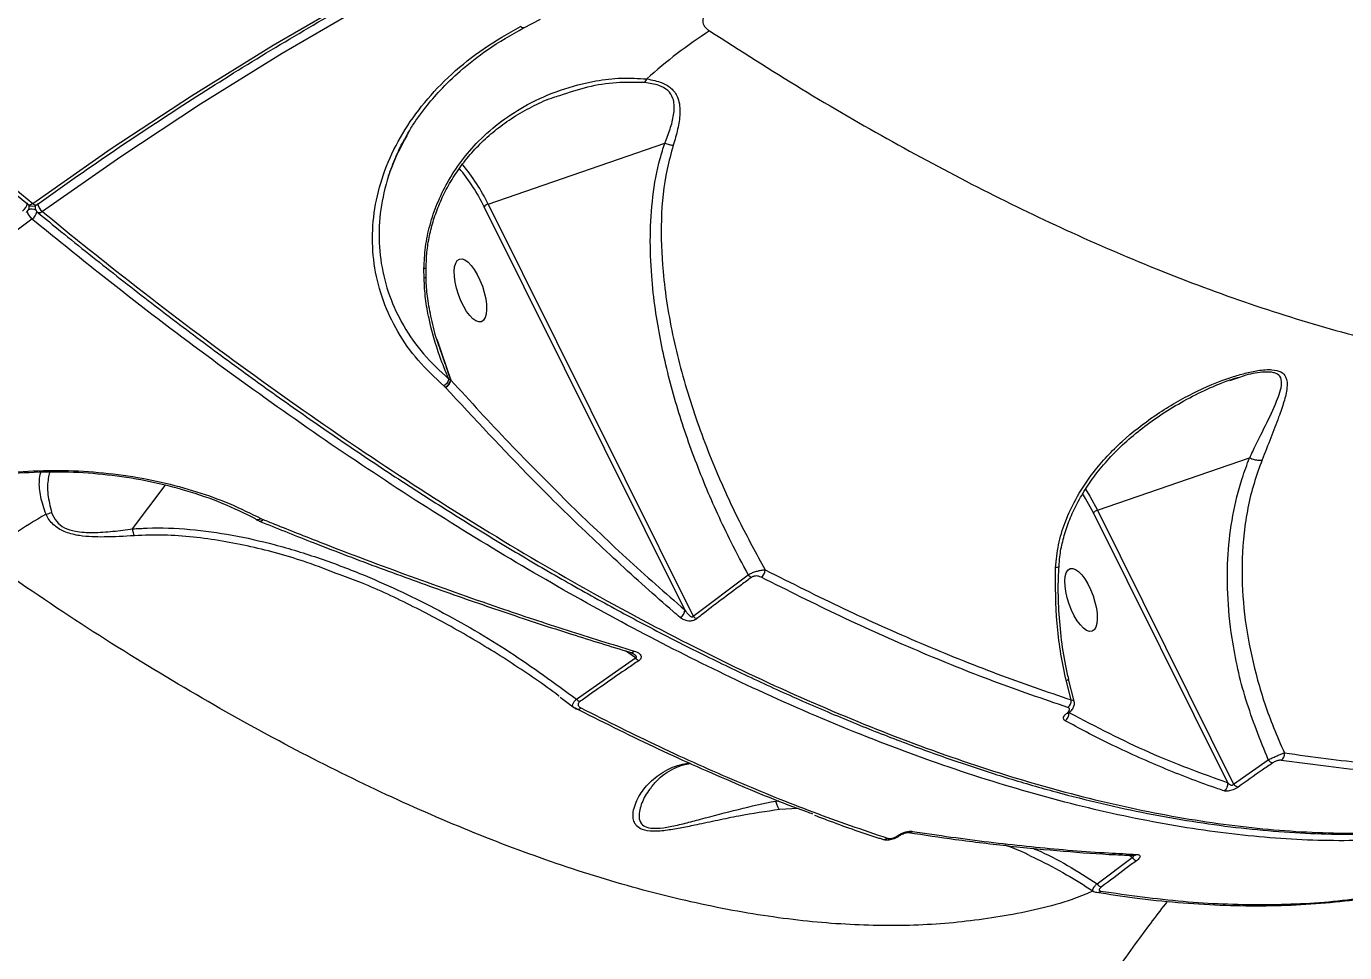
# Model space of a CAD drawing. Header units: millimetres. Extents: x -7151 to 6134, y -5040 to 5562.
# Drawn here: x -2512.8 to -2327.2, y -298.2 to -167.8 of the extents above; entities that cross this region are included whole.
import ezdxf

# ---------------------------------------------------------------- set-up
doc = ezdxf.new("R2010")
doc.units = ezdxf.units.MM
for name, color, linetype in [('DIKOM_ОБЪЕКТ', 7, 'Continuous'), ('DIKOM_РАЗМЕР_ЗОНА', 7, 'Continuous'), ('DIKOM_РАЗМЕР_ОБЪЕКТА', 7, 'Continuous')]:
    doc.layers.add(name, color=color, linetype=linetype)
doc.styles.add('style1', font='arial.ttf', dxfattribs={"width": 0.8})
doc.dimstyles.new('1-50', dxfattribs={"dimtxt": 300, "dimasz": 200, "dimexe": 100, "dimexo": 0, "dimgap": 100, "dimtad": 1, "dimtxsty": 'style1', "dimcen": 200, "dimclrd": 7, "dimclre": 7, "dimclrt": 7, "dimadec": 1, "dimazin": 2, "dimtfac": 1, "dimtmove": 0, "dimatfit": 2, "dimfxl": 0, "dimlwd": 25, "dimlwe": 18, "dimarcsym": 0})

# ---------------------------------------------------------------- blocks, each defined once
blk = doc.blocks.new('*D0')
at = {"layer": 'Defpoints', "color": 0, "transparency": 16777216}
for p in [(4133.55, 168.74), (-4567.47, -1241.13), (4133.55, -4153.12)]:
    blk.add_point(p, dxfattribs=at)
at = {"layer": 'DIKOM_РАЗМЕР_ОБЪЕКТА', "color": 7, "lineweight": 18, "transparency": 16777216}
for p, q in [((4133.55, 168.74), (4133.55, -4253.12)), ((-4567.47, -1241.13), (-4567.47, -4253.12))]:
    blk.add_line(p, q, dxfattribs=at)
at = {"layer": 'DIKOM_РАЗМЕР_ОБЪЕКТА', "color": 7, "lineweight": 25, "transparency": 16777216}
blk.add_line((-4367.47, -4153.12), (3933.55, -4153.12), dxfattribs=at)
at = {"layer": 'DIKOM_РАЗМЕР_ОБЪЕКТА', "color": 7, "transparency": 16777216}
for points in [[(-4367.47, -4119.79), (-4367.47, -4186.45), (-4567.47, -4153.12)], [(3933.55, -4119.79), (3933.55, -4186.45), (4133.55, -4153.12)]]:
    blk.add_solid(points, dxfattribs=at)
at = {"layer": 'DIKOM_РАЗМЕР_ОБЪЕКТА', "color": 7, "transparency": 16777216, "insert": (150.61, -3899.95), "char_height": 300, "attachment_point": 5, "style": 'style1'}
blk.add_mtext('8700', dxfattribs=at)
blk = doc.blocks.new('*D1')
at = {"layer": 'Defpoints', "color": 0, "transparency": 16777216}
for p in [(-2392.45, 3674.75), (-6010.84, -1738.88), (-3202.89, -1738.88)]:
    blk.add_point(p, dxfattribs=at)
at = {"layer": 'DIKOM_РАЗМЕР_ОБЪЕКТА', "color": 7, "lineweight": 18, "transparency": 16777216}
for p, q in [((-2392.45, 3674.75), (-6110.84, 3674.75)), ((-3202.89, -1738.88), (-6110.84, -1738.88))]:
    blk.add_line(p, q, dxfattribs=at)
at = {"layer": 'DIKOM_РАЗМЕР_ОБЪЕКТА', "color": 7, "lineweight": 25, "transparency": 16777216}
blk.add_line((-6010.84, 3474.75), (-6010.84, -1538.88), dxfattribs=at)
at = {"layer": 'DIKOM_РАЗМЕР_ОБЪЕКТА', "color": 7, "transparency": 16777216}
for points in [[(-6044.18, 3474.75), (-5977.51, 3474.75), (-6010.84, 3674.75)], [(-6044.18, -1538.88), (-5977.51, -1538.88), (-6010.84, -1738.88)]]:
    blk.add_solid(points, dxfattribs=at)
at = {"layer": 'DIKOM_РАЗМЕР_ОБЪЕКТА', "color": 7, "transparency": 16777216, "insert": (-6264.01, 967.94), "char_height": 300, "attachment_point": 5, "rotation": 90, "style": 'style1'}
blk.add_mtext('5400', dxfattribs=at)
blk = doc.blocks.new('*D3')
at = {"layer": 'Defpoints', "color": 0, "transparency": 16777216}
for p in [(6133.55, 253.24), (-5802.46, -2467.19), (6133.55, -4939.78)]:
    blk.add_point(p, dxfattribs=at)
at = {"layer": 'DIKOM_РАЗМЕР_ЗОНА', "color": 7, "lineweight": 18, "transparency": 16777216}
for p, q in [((6133.55, 253.24), (6133.55, -5039.78)), ((-5802.46, -2467.19), (-5802.46, -5039.78))]:
    blk.add_line(p, q, dxfattribs=at)
at = {"layer": 'DIKOM_РАЗМЕР_ЗОНА', "color": 7, "lineweight": 25, "transparency": 16777216}
blk.add_line((-5602.46, -4939.78), (5933.55, -4939.78), dxfattribs=at)
at = {"layer": 'DIKOM_РАЗМЕР_ЗОНА', "color": 7, "transparency": 16777216}
for points in [[(-5602.46, -4906.44), (-5602.46, -4973.11), (-5802.46, -4939.78)], [(5933.55, -4906.44), (5933.55, -4973.11), (6133.55, -4939.78)]]:
    blk.add_solid(points, dxfattribs=at)
at = {"layer": 'DIKOM_РАЗМЕР_ЗОНА', "color": 7, "transparency": 16777216, "insert": (186.61, -4686.61), "char_height": 300, "attachment_point": 5, "style": 'style1'}
blk.add_mtext('11950', dxfattribs=at)

msp = doc.modelspace()

# ---------------------------------------------------------------- linework, layer by layer
at = {"layer": 'DIKOM_ОБЪЕКТ', "color": 7, "linetype": 'Continuous', "lineweight": 15}
for p, q in [((-2442.788, -167.969), (-2440.437, -166.743)), ((-2437.767, -177.55), (-2437.949, -177.606)), ((-2447.83, -192.815), (-2422.961, -184.239)), ((-2512.431, -193.138), (-2512.437, -192.966)), ((-2447.83, -192.815), (-2418.957, -250.84)), ((-2511.612, -193.033), (-2511.604, -193.257)), ((-2511.24, -193.995), (-2511.25, -193.986)), ((-2420.137, -249.954), (-2448.39, -193.176)), ((-2456.851, -203.236), (-2456.863, -201.905)), ((-2455.058, -211.805), (-2453.091, -217.588)), ((-2453.481, -216.495), (-2453.106, -217.558)), ((-2453.869, -218.588), (-2454.061, -218.398)), ((-2453.846, -218.615), (-2453.869, -218.588)), ((-2453.377, -217.443), (-2453.106, -217.558)), ((-2453.106, -217.558), (-2453.091, -217.588)), ((-2342.159, -217.256), (-2343.469, -217.69)), ((-2362.051, -235.927), (-2340.617, -228.536)), ((-2497.886, -238.543), (-2493.283, -232.44)), ((-2480.059, -237.432), (-2480.025, -237.445)), ((-2479.833, -237.077), (-2479.555, -237.204)), ((-2479.555, -237.204), (-2479.515, -237.219)), ((-2343.702, -274.287), (-2362.61, -236.289)), ((-2362.051, -235.927), (-2342.872, -274.469)), ((-2418.957, -250.84), (-2411.217, -244.995)), ((-2427.063, -256.715), (-2428.473, -255.718)), ((-2435.382, -262.509), (-2427.063, -256.715)), ((-2365.721, -262.639), (-2366.445, -259.831)), ((-2365.321, -262.78), (-2366.13, -259.717)), ((-2437.67, -262.262), (-2435.788, -263.646)), ((-2342.872, -274.469), (-2338, -271.051)), ((-2407.296, -276.864), (-2407.181, -276.712)), ((-2404.194, -277.912), (-2406.785, -278.068)), ((-2362.101, -288.519), (-2357.147, -284.815)), ((-2357.147, -284.815), (-2357.6, -284.494))]:
    msp.add_line(p, q, dxfattribs=at)
at = {"layer": 'DIKOM_ОБЪЕКТ', "color": 7, "linetype": 'Continuous', "lineweight": 15, "flags": 128}
for points in [[(-2511.94, -192.743), (-2500.88, -184.993), (-2489.599, -177.553), (-2478.107, -170.429), (-2466.409, -163.625), (-2454.514, -157.145), (-2442.43, -150.994), (-2430.164, -145.176), (-2417.725, -139.694), (-2405.12, -134.552), (-2392.359, -129.753), (-2379.449, -125.302), (-2366.398, -121.199), (-2353.216, -117.449), (-2339.911, -114.054), (-2326.492, -111.016), (-2312.967, -108.336), (-2299.345, -106.017), (-2285.636, -104.06), (-2271.848, -102.467), (-2257.99, -101.238), (-2244.072, -100.375)], [(-2243.519, -101.771), (-2257.396, -102.632), (-2271.212, -103.857), (-2284.958, -105.445), (-2298.626, -107.396), (-2312.207, -109.708), (-2325.691, -112.38), (-2339.07, -115.409), (-2352.335, -118.794), (-2365.478, -122.533), (-2378.489, -126.623), (-2391.36, -131.061), (-2404.083, -135.845), (-2416.65, -140.971), (-2429.052, -146.437), (-2441.281, -152.238), (-2453.329, -158.37), (-2465.188, -164.831), (-2476.85, -171.614), (-2488.308, -178.717), (-2499.555, -186.134), (-2510.582, -193.861)], [(-2511.94, -192.743), (-2512.084, -192.834), (-2512.223, -192.898), (-2512.352, -192.931), (-2512.466, -192.933), (-2512.56, -192.903), (-2512.603, -192.873)], [(-2512.46, -192.973), (-2512.443, -193.039), (-2512.431, -193.139)], [(-2511.382, -192.923), (-2511.386, -192.925), (-2511.467, -192.952), (-2511.567, -192.947), (-2511.683, -192.909), (-2511.808, -192.84), (-2511.94, -192.743)], [(-2510.582, -193.861), (-2510.726, -193.952), (-2510.865, -194.016), (-2510.994, -194.049), (-2511.108, -194.05), (-2511.203, -194.02), (-2511.24, -193.995)], [(-2456.564, -203.104), (-2456.576, -203.133), (-2456.67, -203.185), (-2456.851, -203.236)], [(-2362.61, -236.289), (-2363.72, -234.251), (-2364.131, -233.578)], [(-2363.731, -232.956), (-2363.133, -233.931), (-2362.051, -235.927)], [(-2480.448, -237.254), (-2480.504, -237.216), (-2480.564, -237.148)], [(-2479.833, -237.077), (-2479.939, -237.161), (-2480.046, -237.226), (-2480.151, -237.269), (-2480.252, -237.29), (-2480.346, -237.288), (-2480.431, -237.263), (-2480.448, -237.254)], [(-2435.483, -263.875), (-2435.557, -263.828), (-2435.638, -263.751)]]:
    msp.add_lwpolyline(points, dxfattribs=at)
at = {"layer": 'DIKOM_ОБЪЕКТ', "color": 7, "linetype": 'Continuous', "lineweight": 15}
for centre, radius, start, end in [((-2381.608, -223.386), 65.189, 122.52444, 132.3118), ((-2427.327, -174.442), 1.98, 320.62759, 338.11158), ((-2471.813, -204.352), 26.614, 25.68938, 40.04271), ((-2472.599, -204.981), 26.934, 25.99439, 39.80887), ((-2514.333, -192.44), 1.65, 304.03551, 353.04764), ((-2511.96, -192.107), 1, 230.46754, 305.82508), ((-2510.984, -193.238), 0.621, 160.11655, 181.7284), ((-2509.386, -192.359), 1.92, 189.14924, 231.46632), ((-2447.489, -193.957), 1.192, 106.61348, 139.08361), ((-2513.43, -193.173), 1, 306.04204, 1.97456), ((-2510.713, -193.306), 2.101, 196.09089, 230.43868), ((-2512.061, -194.758), 1.243, 63.81983, 112.18129), ((-2513.059, -193.487), 1.756, 305.02937, 346.75375), ((-2510.605, -193.222), 1, 181.97456, 202.53783), ((-2510.605, -193.222), 1, 202.53783, 230.61636), ((-2225.726, -586.431), 485.035, 126.17965, 159.77297), ((-2454.361, -217.426), 1.262, 292.93537, 353.97743), ((-2454.367, -217.442), 1.284, 293.95379, 353.46824), ((-2480.845, -288.71), 59.849, 119.23078, 129.57848), ((-2510.508, -233.952), 2.567, 279.7893, 298.16727), ((-2479.97, -236.957), 0.483, 259.52564, 329.2287), ((-2479.938, -236.951), 0.501, 259.87703, 327.57784), ((-2361.709, -237.069), 1.192, 106.64191, 139.09538), ((-2410.057, -244.026), 1.511, 219.8847, 242.75474), ((-2410.169, -244.254), 1.351, 305.97265, 357.46053), ((-2421.343, -249.969), 1.206, 297.87998, 0.73422), ((-2417.812, -249.834), 1.524, 221.31562, 244.2316), ((-2427.694, -255.403), 0.538, 257.37621, 320.25383), ((-2425.672, -255.662), 1.746, 217.12145, 236.58644), ((-2366.609, -258.822), 1.021, 279.24092, 299.35182), ((-2434.01, -261.414), 1.756, 218.58547, 237.98252), ((-2366.922, -262.715), 1.203, 305.97748, 3.63405), ((-2435.219, -263.276), 0.655, 246.2323, 313.37948), ((-2367.177, -264.575), 1.141, 300.68625, 8.00057), ((-2366.222, -264.177), 0.316, 251.19748, 303.75476), ((-2336.822, -270.231), 1.118, 305.91689, 7.56344), ((-2337.056, -270.373), 1.162, 215.70572, 254.58588), ((-2344.783, -274.513), 1.105, 303.26982, 11.82202), ((-2341.932, -273.769), 1.172, 216.6683, 255.48567), ((-2392.092, -281.548), 0.727, 253.30106, 310.39101), ((-2389.999, -281.547), 0.207, 236.17826, 297.88825), ((-2388.53, -280.705), 0.614, 261.41728, 315.45842), ((-2356.081, -284.027), 1.326, 216.47218, 250.04489), ((-2356.955, -283.874), 0.671, 266.31471, 311.43466), ((-2361.038, -287.703), 1.34, 217.5303, 250.876), ((-2362.066, -288.967), 0.763, 260.8481, 309.54738)]:
    msp.add_arc(centre, radius, start, end, dxfattribs=at)
for centre in [(-2450.322, -204.962), (-2364.347, -248.547)]:
    msp.add_ellipse(centre, major_axis=(1.543, -4.403), ratio=0.3819809, dxfattribs=at)
for points, knots in [([(-2788.08, 390.892), (-2788.377, 390.424), (-2789.588, 388.514), (-2791.506, 384.921), (-2793.831, 380.113), (-2795.934, 375.058), (-2797.835, 369.777), (-2799.528, 364.262), (-2801.015, 358.512), (-2802.297, 352.526), (-2803.37, 346.306), (-2804.235, 339.875), (-2804.882, 333.257), (-2805.313, 326.472), (-2805.526, 319.525), (-2805.524, 312.411), (-2805.307, 305.131), (-2804.874, 297.68), (-2804.227, 290.059), (-2803.365, 282.263), (-2802.288, 274.293), (-2800.994, 266.143), (-2799.484, 257.814), (-2797.762, 249.328), (-2795.834, 240.719), (-2793.706, 232.018), (-2791.382, 223.237), (-2788.862, 214.37), (-2786.143, 205.417), (-2783.229, 196.371), (-2780.116, 187.232), (-2776.803, 177.997), (-2773.291, 168.664), (-2769.578, 159.229), (-2765.661, 149.69), (-2761.548, 140.063), (-2757.258, 130.391), (-2752.803, 120.709), (-2748.193, 111.032), (-2743.422, 101.35), (-2738.491, 91.663), (-2733.402, 81.97), (-2728.152, 72.272), (-2722.742, 62.568), (-2717.174, 52.859), (-2711.446, 43.145), (-2705.557, 33.425), (-2699.514, 23.71), (-2693.334, 14.025), (-2687.035, 4.402), (-2680.629, -5.141), (-2674.12, -14.599), (-2667.508, -23.973), (-2660.792, -33.264), (-2653.972, -42.473), (-2647.05, -51.598), (-2640.024, -60.64), (-2632.895, -69.597), (-2625.663, -78.472), (-2618.33, -87.257), (-2610.914, -95.936), (-2603.438, -104.478), (-2595.921, -112.862), (-2588.37, -121.081), (-2580.783, -129.137), (-2573.16, -137.03), (-2565.501, -144.762), (-2557.806, -152.33), (-2550.077, -159.736), (-2542.312, -166.978), (-2534.512, -174.059), (-2526.678, -180.968), (-2519.368, -187.255), (-2514.672, -191.146), (-2512.597, -192.865)], [0, 0, 0, 0, 0.0045178, 0.0184685, 0.0324104, 0.0463585, 0.0603235, 0.0743202, 0.0883638, 0.1024689, 0.1166505, 0.130877, 0.1450496, 0.1591517, 0.1732005, 0.187211, 0.2011992, 0.2151805, 0.2291698, 0.2431785, 0.2572224, 0.2713176, 0.2854795, 0.2997039, 0.313907, 0.3280254, 0.3420837, 0.3560976, 0.3700837, 0.3840573, 0.3980348, 0.4120274, 0.4260501, 0.4401191, 0.4542506, 0.4684559, 0.4826628, 0.4967715, 0.5108345, 0.5248638, 0.5388703, 0.5528654, 0.5668607, 0.5808651, 0.5948886, 0.6089425, 0.6230382, 0.6371872, 0.6513541, 0.6654785, 0.6795547, 0.6935939, 0.7076074, 0.7216065, 0.7356022, 0.7496049, 0.7636232, 0.7776689, 0.7917524, 0.8058857, 0.8200567, 0.8342015, 0.8482911, 0.8623413, 0.8763627, 0.8903667, 0.9043643, 0.918367, 0.932382, 0.9464207, 0.9604941, 0.9746135, 0.9887823, 1, 1, 1, 1]), ([(-2787.829, 391.085), (-2788.009, 390.822), (-2790.115, 387.74), (-2793.426, 380.83), (-2797.651, 370.281), (-2800.928, 358.565), (-2803.297, 346.074), (-2804.742, 332.833), (-2805.304, 318.929), (-2804.992, 304.133), (-2803.767, 288.459), (-2801.612, 271.941), (-2798.574, 254.942), (-2794.686, 237.534), (-2789.995, 219.791), (-2784.425, 201.427), (-2777.959, 182.477), (-2770.597, 162.997), (-2762.595, 143.644), (-2754.032, 124.499), (-2744.993, 105.632), (-2735.228, 86.505), (-2724.741, 67.169), (-2713.548, 47.685), (-2701.736, 28.213), (-2689.328, 8.815), (-2676.362, -10.449), (-2662.788, -29.637), (-2648.629, -48.68), (-2633.919, -67.506), (-2618.984, -85.7), (-2603.88, -103.215), (-2588.665, -120.02), (-2573.092, -136.386), (-2557.2, -152.243), (-2541.039, -167.501), (-2525.93, -181.028), (-2516.23, -189.151), (-2511.94, -192.743)], [0, 0, 0, 0, 0.002655, 0.0310514, 0.0602728, 0.0895179, 0.1187394, 0.1471359, 0.1755543, 0.2039507, 0.2331722, 0.2624172, 0.2916386, 0.3200352, 0.3484537, 0.3768502, 0.4060715, 0.4353166, 0.4645379, 0.4919121, 0.5193058, 0.5466799, 0.5747902, 0.6029216, 0.6310317, 0.6594285, 0.6878468, 0.7162436, 0.7454648, 0.7747101, 0.8039317, 0.8323281, 0.8607465, 0.8891433, 0.9183646, 0.94761, 0.9768315, 1, 1, 1, 1]), ([(-2511.374, -192.918), (-2509.623, -191.664), (-2504.539, -188.025), (-2495.98, -182.197), (-2485.645, -175.52), (-2475.132, -169.109), (-2464.451, -162.964), (-2453.608, -157.088), (-2442.606, -151.486), (-2431.455, -146.159), (-2420.158, -141.111), (-2408.723, -136.344), (-2397.155, -131.862), (-2385.461, -127.667), (-2373.647, -123.76), (-2361.719, -120.144), (-2349.685, -116.821), (-2337.551, -113.793), (-2325.322, -111.062), (-2313.006, -108.628), (-2300.611, -106.493), (-2288.141, -104.659), (-2275.604, -103.126), (-2263.008, -101.898), (-2252.403, -101.11), (-2245.993, -100.774), (-2243.813, -100.659)], [0, 0, 0, 0, 0.022817, 0.0662196, 0.1096219, 0.1530247, 0.1964262, 0.2398285, 0.2832315, 0.3266325, 0.3700346, 0.4134356, 0.4568376, 0.5002387, 0.543639, 0.5870406, 0.6304404, 0.6738405, 0.717241, 0.7606401, 0.8040397, 0.8474381, 0.8908374, 0.9342352, 0.9776331, 1, 1, 1, 1]), ([(-2417.079, -166.116), (-2417.156, -166.164), (-2417.317, -166.264), (-2417.522, -166.519), (-2417.639, -166.858), (-2417.608, -167.381), (-2417.362, -167.806), (-2416.996, -168.18), (-2416.792, -168.326), (-2416.657, -168.422)], [0, 0, 0, 0, 0.0767756, 0.160558, 0.317404, 0.4661323, 0.7625153, 0.842842, 1, 1, 1, 1]), ([(-2454.061, -218.398), (-2455.317, -217.227), (-2457.828, -214.887), (-2460.651, -210.826), (-2462.714, -206.459), (-2463.916, -201.831), (-2464.247, -197.051), (-2463.692, -192.221), (-2462.265, -187.442), (-2459.983, -182.815), (-2456.893, -178.442), (-2453.038, -174.421), (-2448.529, -170.782), (-2445.015, -168.778), (-2443.257, -167.776)], [0, 0, 0, 0, 0.0836196, 0.1671665, 0.2504191, 0.3338531, 0.4173046, 0.5004891, 0.583738, 0.6671368, 0.7504558, 0.8333943, 0.9166278, 1, 1, 1, 1]), ([(-2459.523, -183.548), (-2459.255, -183.069), (-2458.714, -182.101), (-2457.729, -180.632), (-2456.396, -178.843), (-2454.473, -176.603), (-2451.627, -173.857), (-2447.783, -170.812), (-2444.566, -168.975), (-2442.829, -167.984)], [0, 0, 0, 0, 0.07887237, 0.15931738, 0.2450551, 0.38261548, 0.5534618, 0.75893648, 1, 1, 1, 1]), ([(-2442.81, -167.963), (-2442.834, -167.975), (-2442.9, -168.006), (-2443.058, -167.947), (-2443.191, -167.833), (-2443.257, -167.776)], [0, 0, 0, 0, 0.2254081, 0.6126955, 1, 1, 1, 1]), ([(-2416.657, -168.422), (-2412.331, -171.185), (-2403.679, -176.712), (-2390.841, -184.14), (-2378.137, -190.911), (-2365.174, -197.152), (-2352.05, -202.74), (-2338.847, -207.554), (-2325.916, -211.435), (-2313.316, -214.326), (-2301.108, -216.189), (-2289.686, -216.974), (-2279.068, -216.733), (-2269.218, -215.574), (-2259.949, -213.359), (-2253.547, -211.303), (-2250.437, -209.679), (-2250.019, -209.46)], [0, 0, 0, 0, 0.0651486, 0.1302975, 0.1960942, 0.2618904, 0.3346276, 0.407421, 0.4801566, 0.5550371, 0.6299788, 0.7048584, 0.7753061, 0.8458081, 0.9162555, 0.988737, 1, 1, 1, 1]), ([(-2448.126, -436.559), (-2450.938, -437.058), (-2458.511, -438.404), (-2471.612, -440.08), (-2487.595, -441.425), (-2504.567, -442.134), (-2522.494, -442.19), (-2541.34, -441.573), (-2560.69, -440.297), (-2580.464, -438.382), (-2600.577, -435.861), (-2621.357, -432.694), (-2642.759, -428.863), (-2664.721, -424.367), (-2686.763, -419.303), (-2708.803, -413.702), (-2730.768, -407.608), (-2753.015, -400.919), (-2775.478, -393.635), (-2798.082, -385.765), (-2820.329, -377.485), (-2842.151, -368.831), (-2863.492, -359.849), (-2884.698, -350.393), (-2905.69, -340.476), (-2926.386, -330.121), (-2946.331, -319.557), (-2965.475, -308.825), (-2983.785, -297.969), (-3001.56, -286.812), (-3018.713, -275.38), (-3035.168, -263.707), (-3049.91, -252.545), (-3063.05, -241.94), (-3074.721, -231.922), (-3085.683, -221.874), (-3095.894, -211.825), (-3105.249, -201.883), (-3113.705, -192.095), (-3120.533, -183.478), (-3124.338, -178.133), (-3125.888, -175.957)], [0, 0, 0, 0, 0.0156522, 0.0421682, 0.0687045, 0.0952202, 0.1225061, 0.1498144, 0.1771005, 0.2036164, 0.230153, 0.2566688, 0.2839545, 0.311263, 0.3385492, 0.3650648, 0.3916015, 0.4181172, 0.4454031, 0.4727116, 0.4999978, 0.5265133, 0.5530497, 0.5795656, 0.6068517, 0.6341601, 0.661446, 0.6879619, 0.714498, 0.7410141, 0.7683001, 0.7956085, 0.8228944, 0.8459723, 0.8690777, 0.8921826, 0.9155067, 0.9388307, 0.961564, 0.9843488, 1, 1, 1, 1]), ([(-2456.863, -201.905), (-2456.817, -200.884), (-2456.723, -198.813), (-2456.065, -195.72), (-2455.043, -192.692), (-2453.576, -189.655), (-2451.637, -186.684), (-2449.08, -183.732), (-2445.965, -181.027), (-2442.112, -178.577), (-2437.658, -176.617), (-2433.192, -175.469), (-2429.067, -174.949), (-2426.689, -175.102), (-2425.49, -175.18)], [0, 0, 0, 0, 0.0637965, 0.1293396, 0.195693, 0.2634264, 0.3422575, 0.4227086, 0.5170726, 0.613403, 0.7254008, 0.8399973, 0.9193184, 1, 1, 1, 1]), ([(-2425.797, -175.698), (-2427.119, -175.667), (-2429.795, -175.605), (-2433.863, -176.237), (-2436.463, -177.111), (-2437.767, -177.55)], [0, 0, 0, 0, 0.3272604, 0.6623663, 1, 1, 1, 1]), ([(-2422.953, -184.239), (-2422.953, -184.238), (-2422.882, -184.086), (-2422.572, -183.231), (-2422.004, -181.732), (-2421.574, -179.75), (-2421.626, -178.031), (-2422.444, -176.751), (-2423.877, -175.963), (-2425.112, -175.792), (-2425.797, -175.698)], [0, 0, 0, 0, 0.0002792, 0.0414514, 0.2243024, 0.4065823, 0.5849932, 0.7124914, 0.8404663, 1, 1, 1, 1]), ([(-2425.49, -175.18), (-2424.742, -175.322), (-2423.379, -175.58), (-2421.834, -176.553), (-2420.902, -178.051), (-2420.751, -180.009), (-2421.096, -182.239), (-2421.533, -183.745), (-2421.754, -184.505)], [0, 0, 0, 0, 0.1672669, 0.3043309, 0.4416764, 0.6370307, 0.8167186, 1, 1, 1, 1]), ([(-2456.552, -201.774), (-2456.531, -201.041), (-2456.487, -199.542), (-2456.123, -197.276), (-2455.527, -194.989), (-2454.683, -192.702), (-2453.581, -190.422), (-2452.217, -188.19), (-2450.601, -186.049), (-2448.737, -184.048), (-2446.625, -182.2), (-2444.272, -180.521), (-2441.68, -179.063), (-2439.559, -178.066), (-2438.275, -177.655), (-2437.96, -177.555)], [0, 0, 0, 0, 0.065242, 0.133322, 0.2019409, 0.2742949, 0.3502761, 0.429838, 0.5125984, 0.5977115, 0.6851414, 0.7769661, 0.8715652, 0.9685707, 1, 1, 1, 1]), ([(-2459, -182.643), (-2459.795, -184.119), (-2461.396, -187.093), (-2462.758, -191.777), (-2463.324, -196.508), (-2463.009, -201.196), (-2461.844, -205.73), (-2459.831, -210.014), (-2457.07, -213.996), (-2454.609, -216.293), (-2453.377, -217.443)], [0, 0, 0, 0, 0.1235338, 0.2489632, 0.3739057, 0.4986347, 0.6242912, 0.7489375, 0.8743166, 1, 1, 1, 1]), ([(-2461.839, -188.839), (-2461.519, -187.952), (-2460.927, -186.309), (-2460.106, -184.549), (-2459.6, -183.681), (-2459.523, -183.548)], [0, 0, 0, 0, 0.4986188, 0.9233168, 1, 1, 1, 1]), ([(-2411.217, -244.995), (-2412.024, -243.475), (-2414.216, -239.35), (-2417.347, -232.452), (-2420.415, -224.289), (-2422.796, -216), (-2424.185, -208.852), (-2424.882, -202.616), (-2425.082, -197.298), (-2424.734, -191.751), (-2423.95, -187.392), (-2423.185, -184.952), (-2422.961, -184.239)], [0, 0, 0, 0, 0.0783324, 0.2125914, 0.3472659, 0.481793, 0.6158495, 0.6916665, 0.7820721, 0.8726184, 0.9628129, 1, 1, 1, 1]), ([(-2421.754, -184.505), (-2422.068, -185.63), (-2423.018, -189.028), (-2423.599, -195.003), (-2423.309, -203.004), (-2421.902, -211.776), (-2419.316, -221.177), (-2416.085, -229.734), (-2412.579, -237.458), (-2410.072, -242.028), (-2408.819, -244.313)], [0, 0, 0, 0, 0.0588115, 0.1777206, 0.2968172, 0.4509486, 0.6056247, 0.7600442, 0.880019, 1, 1, 1, 1]), ([(-2422.961, -184.239), (-2422.96, -184.239), (-2422.958, -184.238), (-2422.955, -184.239), (-2422.954, -184.239), (-2422.953, -184.239)], [0, 0, 0, 0, 0.4273515, 0.8262894, 1, 1, 1, 1]), ([(-2422.953, -184.239), (-2422.752, -184.308), (-2422.383, -184.433), (-2421.976, -184.492), (-2421.786, -184.503), (-2421.754, -184.505)], [0, 0, 0, 0, 0.499752, 0.9158684, 1, 1, 1, 1]), ([(-2511.24, -193.974), (-2510.151, -194.873), (-2506.436, -197.941), (-2500.102, -202.964), (-2492.257, -209.036), (-2484.457, -214.866), (-2476.716, -220.457), (-2469.035, -225.806), (-2461.411, -230.918), (-2453.839, -235.794), (-2446.319, -240.436), (-2438.849, -244.846), (-2431.425, -249.023), (-2424.046, -252.97), (-2416.711, -256.687), (-2409.424, -260.17), (-2402.209, -263.409), (-2395.096, -266.388), (-2388.105, -269.1), (-2381.239, -271.542), (-2374.495, -273.717), (-2367.871, -275.626), (-2361.364, -277.27), (-2354.972, -278.65), (-2348.695, -279.765), (-2342.53, -280.616), (-2336.475, -281.203), (-2330.534, -281.523), (-2324.719, -281.578), (-2319.057, -281.365), (-2313.563, -280.887), (-2308.26, -280.126), (-2304.1, -279.349), (-2301.769, -278.729), (-2301.087, -278.548)], [0, 0, 0, 0, 0.0135646, 0.0462859, 0.0790186, 0.1116037, 0.1440386, 0.176362, 0.2086082, 0.2408164, 0.2730232, 0.3052566, 0.3375497, 0.3699381, 0.4024581, 0.4351482, 0.4679098, 0.5005715, 0.5330713, 0.5654473, 0.5977351, 0.629972, 0.6621927, 0.6944315, 0.7267136, 0.7590753, 0.7915506, 0.8241755, 0.8569203, 0.889614, 0.9221121, 0.9544557, 0.9866807, 1, 1, 1, 1]), ([(-2510.582, -193.861), (-2507.481, -196.378), (-2499.128, -203.162), (-2485.561, -213.517), (-2469.955, -224.673), (-2454.354, -235.002), (-2438.814, -244.446), (-2423.392, -252.947), (-2408.426, -260.318), (-2393.958, -266.561), (-2380.016, -271.701), (-2366.373, -275.821), (-2353.09, -278.865), (-2340.227, -280.789), (-2328.053, -281.572), (-2316.641, -281.165), (-2307.596, -280.092), (-2302.588, -278.738), (-2300.897, -278.281)], [0, 0, 0, 0, 0.0386363, 0.1040869, 0.169588, 0.2350385, 0.3023899, 0.3697962, 0.4371477, 0.5025977, 0.5680989, 0.6335494, 0.7009009, 0.7683073, 0.8356592, 0.9011088, 0.9666087, 1, 1, 1, 1]), ([(-2299.885, -278.666), (-2302.303, -279.343), (-2308.068, -280.959), (-2317.961, -282.224), (-2329.409, -282.636), (-2341.503, -281.861), (-2354.181, -279.97), (-2367.407, -276.966), (-2381.116, -272.868), (-2395.244, -267.695), (-2409.077, -261.739), (-2422.541, -255.171), (-2435.574, -248.159), (-2448.838, -240.377), (-2462.272, -231.861), (-2475.757, -222.692), (-2489.258, -212.892), (-2501.341, -203.623), (-2508.95, -197.444), (-2512.051, -194.925)], [0, 0, 0, 0, 0.047219, 0.1126003, 0.1777766, 0.2429526, 0.3083338, 0.37382, 0.4393056, 0.5046871, 0.5698636, 0.6259103, 0.6822554, 0.738667, 0.7950784, 0.8514231, 0.9067038, 0.9619846, 1, 1, 1, 1]), ([(-2456.604, -201.772), (-2456.597, -201.787), (-2456.58, -201.829), (-2456.719, -201.874), (-2456.843, -201.901), (-2456.863, -201.905)], [0, 0, 0, 0, 0.3222332, 0.8910394, 1, 1, 1, 1]), ([(-2456.554, -203.105), (-2456.566, -202.814), (-2456.584, -202.37), (-2456.566, -201.928), (-2456.56, -201.777)], [0, 0, 0, 0, 0.6569206, 1, 1, 1, 1]), ([(-2453.377, -217.443), (-2453.806, -216.389), (-2454.938, -213.609), (-2456.02, -209.821), (-2456.693, -206.117), (-2456.798, -204.196), (-2456.851, -203.236)], [0, 0, 0, 0, 0.2319326, 0.6115143, 0.8058721, 1, 1, 1, 1]), ([(-2454.539, -213.375), (-2454.687, -212.962), (-2455.205, -211.512), (-2455.829, -209.085), (-2456.332, -206.25), (-2456.56, -204.291), (-2456.546, -203.286), (-2456.543, -203.104)], [0, 0, 0, 0, 0.1253718, 0.4406602, 0.7177079, 0.9488225, 1, 1, 1, 1]), ([(-2455.057, -211.808), (-2454.704, -212.907), (-2454.2, -214.477), (-2453.647, -216.03), (-2453.481, -216.495)], [0, 0, 0, 0, 0.7003628, 1, 1, 1, 1]), ([(-2367.925, -243.996), (-2367.819, -242.917), (-2367.608, -240.755), (-2366.578, -237.342), (-2364.941, -233.892), (-2362.307, -229.999), (-2358.665, -226.122), (-2353.938, -222.432), (-2348.717, -219.354), (-2344.369, -217.526), (-2341.259, -216.596), (-2339.311, -216.181), (-2337.504, -216.044), (-2336.135, -216.37), (-2335.34, -217.226), (-2335.281, -218.684), (-2335.74, -220.623), (-2336.565, -222.962), (-2337.605, -225.67), (-2338.444, -227.783), (-2338.863, -228.84)], [0, 0, 0, 0, 0.0482048, 0.0964669, 0.1564829, 0.2165951, 0.3050943, 0.3937429, 0.486954, 0.5799892, 0.6113334, 0.6426251, 0.6797853, 0.710024, 0.7402873, 0.7862486, 0.8340973, 0.8820751, 0.941032, 1, 1, 1, 1]), ([(-2340.608, -228.536), (-2340.607, -228.535), (-2340.453, -228.249), (-2339.716, -226.632), (-2338.323, -223.903), (-2337.021, -221.161), (-2336.308, -219.255), (-2336.036, -218.03), (-2336.203, -217.06), (-2336.809, -216.662), (-2337.554, -216.457), (-2338.821, -216.419), (-2340.587, -216.709), (-2341.815, -217.137), (-2342.159, -217.256)], [0, 0, 0, 0, 0.0001826, 0.0441583, 0.2388361, 0.4372016, 0.5206874, 0.6055751, 0.6937792, 0.75951, 0.7671757, 0.8408548, 0.9554311, 1, 1, 1, 1]), ([(-2453.377, -217.443), (-2453.398, -217.531), (-2453.441, -217.711), (-2453.601, -217.986), (-2453.814, -218.231), (-2453.98, -218.343), (-2454.061, -218.398)], [0, 0, 0, 0, 0.2436333, 0.4999856, 0.7565099, 1, 1, 1, 1]), ([(-2420.779, -251.035), (-2421.108, -250.753), (-2422.752, -249.341), (-2427.034, -245.574), (-2433.643, -239.463), (-2443.024, -230.278), (-2449.761, -223.017), (-2453.846, -218.615)], [0, 0, 0, 0, 0.02999, 0.1499508, 0.3900698, 0.6301904, 1, 1, 1, 1]), ([(-2453.091, -217.588), (-2450.348, -220.571), (-2444.861, -226.537), (-2436.616, -234.857), (-2428.366, -242.744), (-2422.88, -247.551), (-2420.137, -249.954)], [0, 0, 0, 0, 0.2492718, 0.4985388, 0.7492691, 1, 1, 1, 1]), ([(-2367.435, -243.835), (-2367.411, -243.378), (-2367.349, -242.198), (-2366.958, -240.26), (-2366.295, -238.027), (-2365.342, -235.755), (-2364.101, -233.473), (-2362.549, -231.169), (-2360.682, -228.881), (-2358.495, -226.65), (-2356.022, -224.528), (-2353.266, -222.529), (-2350.237, -220.677), (-2347.326, -219.173), (-2344.773, -218.068), (-2343.151, -217.457), (-2342.349, -217.244), (-2342.184, -217.201)], [0, 0, 0, 0, 0.0350312, 0.0904574, 0.1490533, 0.2109693, 0.2764954, 0.3459342, 0.4222115, 0.501804, 0.585359, 0.6731942, 0.7653319, 0.8619063, 0.9292671, 0.9854299, 1, 1, 1, 1]), ([(-2338, -271.051), (-2339.124, -268.243), (-2341.371, -262.628), (-2343.105, -254.731), (-2343.796, -247.873), (-2343.74, -242.092), (-2343.075, -236.658), (-2341.985, -232.128), (-2340.982, -229.496), (-2340.617, -228.536)], [0, 0, 0, 0, 0.1992529, 0.3984558, 0.5429347, 0.6708096, 0.79899, 0.9267435, 1, 1, 1, 1]), ([(-2338.863, -228.84), (-2339.262, -229.932), (-2340.466, -233.235), (-2341.567, -239.088), (-2341.823, -246.145), (-2341.109, -253.111), (-2339.604, -259.866), (-2337.717, -265.535), (-2336.238, -268.893), (-2335.714, -270.084)], [0, 0, 0, 0, 0.0853608, 0.2582632, 0.4312956, 0.5912945, 0.7518431, 0.9119665, 1, 1, 1, 1]), ([(-2340.617, -228.536), (-2340.615, -228.536), (-2340.613, -228.535), (-2340.61, -228.535), (-2340.608, -228.536), (-2340.608, -228.536)], [0, 0, 0, 0, 0.4315493, 0.7914679, 1, 1, 1, 1]), ([(-2340.608, -228.536), (-2340.397, -228.619), (-2339.977, -228.784), (-2339.402, -228.874), (-2339.045, -228.869), (-2338.895, -228.845), (-2338.863, -228.84)], [0, 0, 0, 0, 0.3413776, 0.6827315, 0.9341803, 1, 1, 1, 1]), ([(-2551.682, -246.359), (-2550.314, -245.116), (-2547.579, -242.63), (-2542.931, -239.459), (-2538.002, -236.75), (-2532.845, -234.526), (-2527.443, -232.746), (-2521.857, -231.446), (-2516.166, -230.612), (-2510.444, -230.246), (-2504.767, -230.354), (-2499.207, -230.907), (-2493.866, -231.878), (-2488.826, -233.253), (-2484.094, -234.957), (-2481.252, -236.371), (-2479.833, -237.077)], [0, 0, 0, 0, 0.0751061, 0.150216, 0.2212817, 0.292576, 0.363646, 0.4347714, 0.5061202, 0.5772488, 0.6483406, 0.7196551, 0.790752, 0.8604276, 0.9303152, 1, 1, 1, 1]), ([(-2480.564, -237.148), (-2482.098, -236.39), (-2485.166, -234.875), (-2490.196, -233.141), (-2495.398, -231.833), (-2500.709, -230.966), (-2506.185, -230.518), (-2511.762, -230.525), (-2517.362, -230.983), (-2522.917, -231.897), (-2528.349, -233.283), (-2533.597, -235.116), (-2539.342, -237.735), (-2545.392, -241.343), (-2549.147, -244.668), (-2551.024, -246.331)], [0, 0, 0, 0, 0.0766111, 0.1532202, 0.2242325, 0.2954732, 0.3664888, 0.4374855, 0.5087144, 0.5797079, 0.650701, 0.7219105, 0.792899, 0.8964489, 1, 1, 1, 1]), ([(-2510.071, -236.482), (-2510.353, -235.657), (-2510.924, -233.987), (-2511.09, -231.959), (-2510.9, -230.977), (-2510.828, -230.599)], [0, 0, 0, 0, 0.37517684, 0.76011683, 1, 1, 1, 1]), ([(-2509.566, -230.598), (-2509.635, -230.863), (-2509.869, -231.761), (-2509.908, -233.685), (-2509.5, -235.373), (-2509.296, -236.215)], [0, 0, 0, 0, 0.1736229, 0.5874156, 1, 1, 1, 1]), ([(-2497.634, -239.501), (-2499.054, -239.587), (-2501.036, -239.706), (-2503.636, -239.675), (-2505.48, -239.519), (-2507.358, -239.08), (-2509.035, -238.106), (-2509.753, -237.135), (-2510.038, -236.551), (-2510.071, -236.482)], [0, 0, 0, 0, 0.286514, 0.4002521, 0.5163127, 0.6574564, 0.7993835, 0.9763528, 1, 1, 1, 1]), ([(-2509.296, -236.215), (-2509.102, -236.666), (-2508.753, -237.479), (-2507.556, -238.438), (-2505.753, -239.003), (-2503.356, -239.101), (-2500.646, -238.899), (-2498.793, -238.679), (-2497.89, -238.55), (-2497.889, -238.55)], [0, 0, 0, 0, 0.1595615, 0.2875508, 0.4150635, 0.5934644, 0.7962291, 0.999749, 1, 1, 1, 1]), ([(-2480.448, -237.254), (-2480.427, -237.265), (-2480.302, -237.333), (-2480.168, -237.385), (-2480.057, -237.429)], [0, 0, 0, 0, 0.16906033, 1, 1, 1, 1]), ([(-2480.03, -237.452), (-2477.651, -238.409), (-2472.141, -240.626), (-2463.584, -243.877), (-2454.345, -247.245), (-2445.176, -250.412), (-2436.315, -253.327), (-2430.565, -255.081), (-2427.809, -255.923)], [0, 0, 0, 0, 0.1332698, 0.3086261, 0.4842798, 0.6604197, 0.8372298, 1, 1, 1, 1]), ([(-2479.515, -237.219), (-2478.979, -237.436), (-2476.301, -238.516), (-2469.36, -241.262), (-2458.767, -245.267), (-2447.182, -249.361), (-2436.683, -252.854), (-2430.415, -254.783), (-2427.28, -255.747)], [0, 0, 0, 0, 0.0299894, 0.1499461, 0.3900584, 0.6301633, 0.8150815, 1, 1, 1, 1]), ([(-2497.889, -238.55), (-2497.888, -238.549), (-2497.888, -238.547), (-2497.887, -238.545), (-2497.886, -238.543), (-2497.886, -238.543)], [0, 0, 0, 0, 0.3553218, 0.8264439, 1, 1, 1, 1]), ([(-2497.634, -239.501), (-2497.643, -239.482), (-2497.691, -239.369), (-2497.786, -239.085), (-2497.852, -238.74), (-2497.889, -238.55)], [0, 0, 0, 0, 0.0843958, 0.4973306, 1, 1, 1, 1]), ([(-2497.886, -238.543), (-2497.196, -238.5), (-2494.533, -238.335), (-2489.83, -238.515), (-2483.847, -239.342), (-2477.704, -240.737), (-2471.449, -242.65), (-2463.643, -245.63), (-2454.65, -249.913), (-2444.675, -255.725), (-2438.478, -260.249), (-2435.382, -262.509)], [0, 0, 0, 0, 0.0310729, 0.1198408, 0.2089595, 0.2979296, 0.3968289, 0.4957467, 0.6636342, 0.8319702, 1, 1, 1, 1]), ([(-2468.658, -245.03), (-2470.216, -244.422), (-2474.325, -242.819), (-2481.237, -240.929), (-2488.003, -239.742), (-2493.498, -239.344), (-2496.256, -239.449), (-2497.634, -239.501)], [0, 0, 0, 0, 0.1674309, 0.4418755, 0.7177195, 0.8588943, 1, 1, 1, 1]), ([(-2362.64, -289.549), (-2363.435, -289.881), (-2367.16, -291.438), (-2374.316, -293.027), (-2384.052, -294.339), (-2394.179, -294.529), (-2404.911, -293.726), (-2416.255, -291.867), (-2428.181, -288.946), (-2440.357, -285.054), (-2452.725, -280.257), (-2465.23, -274.63), (-2478.144, -268.064), (-2491.448, -260.525), (-2505.094, -252.094), (-2514.351, -245.751), (-2518.977, -242.581)], [0, 0, 0, 0, 0.0215202, 0.1008885, 0.1754321, 0.2500341, 0.324579, 0.401296, 0.4780741, 0.5547927, 0.6279877, 0.701237, 0.774433, 0.8496031, 0.9248296, 1, 1, 1, 1]), ([(-2411.217, -244.995), (-2411.055, -244.913), (-2410.732, -244.748), (-2410.173, -244.546), (-2409.618, -244.398), (-2409.154, -244.322), (-2408.916, -244.316), (-2408.819, -244.313)], [0, 0, 0, 0, 0.20222564, 0.40435442, 0.61067189, 0.84105832, 1, 1, 1, 1]), ([(-2408.819, -244.313), (-2405.124, -246.17), (-2397.735, -249.884), (-2386.867, -254.724), (-2376.155, -259.065), (-2369.199, -261.448), (-2365.721, -262.639)], [0, 0, 0, 0, 0.249124, 0.4982436, 0.7491218, 1, 1, 1, 1]), ([(-2366.445, -259.831), (-2366.469, -259.721), (-2367.069, -257.09), (-2367.957, -251.803), (-2367.936, -246.616), (-2367.925, -243.996)], [0, 0, 0, 0, 0.0209692, 0.5055781, 1, 1, 1, 1]), ([(-2367.492, -243.831), (-2367.487, -243.848), (-2367.47, -243.898), (-2367.637, -243.949), (-2367.821, -243.983), (-2367.899, -243.993), (-2367.925, -243.996)], [0, 0, 0, 0, 0.24491447, 0.7299157, 0.91290127, 1, 1, 1, 1]), ([(-2366.081, -259.706), (-2366.228, -259.08), (-2366.696, -257.088), (-2367.183, -253.685), (-2367.522, -249.54), (-2367.6, -246.25), (-2367.468, -244.363), (-2367.431, -243.839)], [0, 0, 0, 0, 0.1202317, 0.382182, 0.6422272, 0.9005882, 1, 1, 1, 1]), ([(-2437.807, -262.121), (-2437.842, -262.094), (-2440.001, -260.475), (-2444.436, -257.435), (-2451.249, -253.22), (-2458.332, -249.447), (-2464.137, -246.678), (-2467.654, -245.396), (-2468.658, -245.03)], [0, 0, 0, 0, 0.0037536, 0.2296841, 0.45645, 0.6829414, 0.9094048, 1, 1, 1, 1]), ([(-2410.749, -245.369), (-2411.226, -245.72), (-2413.611, -247.473), (-2416.182, -249.422), (-2418.261, -251.04), (-2418.475, -251.206)], [0, 0, 0, 0, 0.1831704, 0.9158934, 1, 1, 1, 1]), ([(-2409.375, -245.347), (-2409.493, -245.296), (-2409.701, -245.205), (-2410.053, -245.164), (-2410.341, -245.191), (-2410.575, -245.26), (-2410.691, -245.333), (-2410.749, -245.369)], [0, 0, 0, 0, 0.3196269, 0.5617002, 0.7279183, 0.863906, 1, 1, 1, 1]), ([(-2366.215, -263.689), (-2369.674, -262.506), (-2376.591, -260.139), (-2387.29, -255.81), (-2398.197, -250.962), (-2405.649, -247.218), (-2409.375, -245.347)], [0, 0, 0, 0, 0.2491178, 0.4982428, 0.7491226, 1, 1, 1, 1]), ([(-2420.137, -249.954), (-2420.041, -250.093), (-2419.851, -250.367), (-2419.562, -250.687), (-2419.319, -250.878), (-2419.17, -250.941), (-2419.088, -250.946), (-2419.05, -250.937), (-2419.016, -250.92), (-2418.982, -250.892), (-2418.966, -250.859), (-2418.957, -250.84)], [0, 0, 0, 0, 0.3171047, 0.6271558, 0.7914471, 0.8704161, 0.8978814, 0.9255394, 0.9332972, 0.9602879, 1, 1, 1, 1]), ([(-2418.475, -251.206), (-2418.557, -251.262), (-2418.723, -251.375), (-2419.036, -251.479), (-2419.404, -251.531), (-2419.882, -251.497), (-2420.381, -251.33), (-2420.649, -251.131), (-2420.779, -251.035)], [0, 0, 0, 0, 0.1099157, 0.2201347, 0.325805, 0.4924794, 0.75372, 1, 1, 1, 1]), ([(-2427.813, -255.934), (-2427.767, -255.946), (-2427.619, -255.986), (-2427.486, -256.057), (-2427.453, -256.081), (-2427.446, -256.086)], [0, 0, 0, 0, 0.26369328, 0.84013095, 1, 1, 1, 1]), ([(-2427.063, -256.715), (-2427.049, -256.713), (-2427.018, -256.708), (-2426.978, -256.691), (-2426.954, -256.67), (-2426.939, -256.645), (-2426.933, -256.611), (-2426.96, -256.511), (-2427.097, -256.357), (-2427.274, -256.205), (-2427.405, -256.117), (-2427.446, -256.09)], [0, 0, 0, 0, 0.0443228, 0.0897864, 0.1356575, 0.1498806, 0.1991699, 0.2649079, 0.5247232, 0.8502509, 1, 1, 1, 1]), ([(-2427.28, -255.747), (-2426.995, -255.857), (-2426.59, -256.013), (-2426.3, -256.364), (-2426.248, -256.624), (-2426.351, -256.869), (-2426.497, -257.022), (-2426.605, -257.099), (-2426.633, -257.119)], [0, 0, 0, 0, 0.4030799, 0.5733659, 0.7451709, 0.8534065, 0.9617773, 1, 1, 1, 1]), ([(-2426.633, -257.119), (-2427.145, -257.466), (-2429.706, -259.202), (-2432.472, -261.135), (-2434.71, -262.738), (-2434.941, -262.903)], [0, 0, 0, 0, 0.1831747, 0.9158766, 1, 1, 1, 1]), ([(-2435.789, -263.647), (-2435.829, -263.625), (-2435.965, -263.55), (-2435.953, -263.271), (-2435.751, -262.882), (-2435.494, -262.623), (-2435.382, -262.509)], [0, 0, 0, 0, 0.1409583, 0.4818248, 0.7737702, 1, 1, 1, 1]), ([(-2434.941, -262.903), (-2434.987, -262.941), (-2435.083, -263.019), (-2435.166, -263.166), (-2435.179, -263.328), (-2435.083, -263.553), (-2434.897, -263.671), (-2434.77, -263.752)], [0, 0, 0, 0, 0.1212664, 0.2523266, 0.411631, 0.5994269, 1, 1, 1, 1]), ([(-2366.052, -264.431), (-2365.887, -264.296), (-2365.572, -264.036), (-2365.329, -263.538), (-2365.25, -263.093), (-2365.332, -262.862), (-2365.357, -262.792)], [0, 0, 0, 0, 0.3254769, 0.6241836, 0.8852182, 1, 1, 1, 1]), ([(-2365.721, -262.639), (-2365.6, -262.649), (-2365.394, -262.667), (-2365.369, -262.754), (-2365.359, -262.79)], [0, 0, 0, 0, 0.591888, 1, 1, 1, 1]), ([(-2435.793, -263.666), (-2435.759, -263.698), (-2435.665, -263.785), (-2435.55, -263.834), (-2435.478, -263.865)], [0, 0, 0, 0, 0.3672083, 1, 1, 1, 1]), ([(-2402.091, -278.715), (-2402.38, -278.613), (-2406.135, -277.292), (-2413.604, -274.176), (-2424.476, -269.37), (-2431.917, -265.624), (-2435.638, -263.751)], [0, 0, 0, 0, 0.0269698, 0.3497946, 0.6748968, 1, 1, 1, 1]), ([(-2434.77, -263.752), (-2431.071, -265.611), (-2423.672, -269.331), (-2412.791, -274.176), (-2402.067, -278.524), (-2395.103, -280.909), (-2391.621, -282.102)], [0, 0, 0, 0, 0.249121, 0.4982449, 0.7491229, 1, 1, 1, 1]), ([(-2366.595, -265.556), (-2366.675, -265.493), (-2366.833, -265.369), (-2366.834, -265.081), (-2366.672, -264.77), (-2366.432, -264.568), (-2366.324, -264.476)], [0, 0, 0, 0, 0.25915066, 0.51777445, 0.78119604, 1, 1, 1, 1]), ([(-2366.324, -264.476), (-2366.292, -264.451), (-2366.165, -264.352), (-2366.014, -264.168), (-2365.954, -263.959), (-2366.013, -263.786), (-2366.148, -263.721), (-2366.215, -263.689)], [0, 0, 0, 0, 0.0798322, 0.3181782, 0.5555826, 0.7773331, 1, 1, 1, 1]), ([(-2366.185, -264.569), (-2366.182, -264.565), (-2366.176, -264.556), (-2366.119, -264.491), (-2366.052, -264.446), (-2366.039, -264.437)], [0, 0, 0, 0, 0.4117221, 0.8835405, 1, 1, 1, 1]), ([(-2366.048, -264.416), (-2362.268, -266.38), (-2354.697, -270.316), (-2347.371, -272.962), (-2343.702, -274.287)], [0, 0, 0, 0, 0.4991787, 1, 1, 1, 1]), ([(-2344.177, -275.437), (-2344.479, -275.336), (-2345.991, -274.829), (-2349.945, -273.403), (-2356.102, -270.852), (-2362.083, -267.974), (-2365.601, -266.089), (-2366.595, -265.556)], [0, 0, 0, 0, 0.04136984, 0.206874, 0.53815504, 0.86943594, 1, 1, 1, 1]), ([(-2338, -271.051), (-2337.818, -270.967), (-2337.454, -270.797), (-2336.86, -270.538), (-2336.313, -270.31), (-2335.934, -270.163), (-2335.768, -270.103), (-2335.714, -270.084)], [0, 0, 0, 0, 0.2221394, 0.4444649, 0.6650517, 0.8922364, 1, 1, 1, 1]), ([(-2292.647, -270.976), (-2295.941, -271.546), (-2302.528, -272.687), (-2313.174, -273.156), (-2324.324, -272.782), (-2332.219, -271.685), (-2336.166, -271.137)], [0, 0, 0, 0, 0.24861628, 0.49723193, 0.74861453, 1, 1, 1, 1]), ([(-2335.714, -270.084), (-2331.815, -270.628), (-2324.016, -271.715), (-2312.914, -272.107), (-2302.232, -271.656), (-2295.58, -270.509), (-2292.253, -269.935)], [0, 0, 0, 0, 0.2486149, 0.4972315, 0.7486179, 1, 1, 1, 1]), ([(-2406.785, -278.068), (-2408.694, -278.35), (-2411.588, -278.778), (-2415.498, -279.586), (-2418.178, -280.16), (-2420.556, -280.652), (-2422.644, -281.015), (-2424.648, -281.189), (-2426.171, -280.953), (-2426.984, -280.381), (-2427.349, -279.693), (-2427.464, -278.844), (-2427.318, -277.85), (-2426.758, -276.38), (-2425.587, -274.631), (-2423.538, -272.901), (-2421.474, -271.834), (-2419.926, -271.571), (-2419.483, -271.495)], [0, 0, 0, 0, 0.1134115, 0.1719076, 0.2303513, 0.2716897, 0.3137537, 0.3577068, 0.4020584, 0.4407221, 0.4767703, 0.5137082, 0.5663571, 0.6190596, 0.7271288, 0.8395471, 0.9540795, 1, 1, 1, 1]), ([(-2424.829, -274.876), (-2424.508, -274.484), (-2423.894, -273.73), (-2422.711, -272.827), (-2421.401, -272.142), (-2420.286, -271.717), (-2419.543, -271.588), (-2419.35, -271.555)], [0, 0, 0, 0, 0.2589858, 0.49670226, 0.71892391, 0.9271795, 1, 1, 1, 1]), ([(-2337.365, -271.493), (-2337.854, -271.83), (-2339.485, -272.954), (-2341.097, -274.1), (-2342.226, -274.903)], [0, 0, 0, 0, 0.2996385, 1, 1, 1, 1]), ([(-2336.166, -271.137), (-2336.176, -271.135), (-2336.246, -271.125), (-2336.394, -271.124), (-2336.635, -271.165), (-2336.889, -271.243), (-2337.147, -271.355), (-2337.293, -271.447), (-2337.365, -271.493)], [0, 0, 0, 0, 0.0352749, 0.2571506, 0.4480973, 0.6279864, 0.8143891, 1, 1, 1, 1]), ([(-2343.702, -274.287), (-2343.665, -274.329), (-2343.578, -274.427), (-2343.428, -274.546), (-2343.275, -274.619), (-2343.163, -274.638), (-2343.088, -274.635), (-2343.022, -274.618), (-2342.959, -274.581), (-2342.907, -274.53), (-2342.884, -274.49), (-2342.872, -274.469)], [0, 0, 0, 0, 0.1852157, 0.430373, 0.6099515, 0.693336, 0.7463861, 0.808283, 0.866715, 0.9297878, 1, 1, 1, 1]), ([(-2424.805, -274.896), (-2424.896, -274.997), (-2425.493, -275.668), (-2426.259, -277.127), (-2426.713, -278.833), (-2426.397, -280.037), (-2425.568, -280.614), (-2424.662, -280.723), (-2423.558, -280.691), (-2422.167, -280.488), (-2420.098, -280.009), (-2416.883, -279.146), (-2412.583, -278.001), (-2409.052, -277.201), (-2407.3, -276.872), (-2407.299, -276.872)], [0, 0, 0, 0, 0.0238682, 0.157638, 0.2907016, 0.3675348, 0.4194797, 0.4710092, 0.4793513, 0.539408, 0.6054721, 0.6717597, 0.8356797, 0.9998658, 1, 1, 1, 1]), ([(-2342.226, -274.903), (-2342.334, -274.974), (-2342.549, -275.117), (-2342.935, -275.293), (-2343.319, -275.418), (-2343.688, -275.485), (-2343.98, -275.488), (-2344.12, -275.452), (-2344.177, -275.437)], [0, 0, 0, 0, 0.1643203, 0.3290979, 0.4897438, 0.6615402, 0.8613784, 1, 1, 1, 1]), ([(-2407.299, -276.872), (-2407.299, -276.871), (-2407.299, -276.869), (-2407.297, -276.866), (-2407.296, -276.864), (-2407.296, -276.864)], [0, 0, 0, 0, 0.2951549, 0.710611, 1, 1, 1, 1]), ([(-2406.785, -278.068), (-2406.796, -278.058), (-2406.853, -278.014), (-2406.974, -277.849), (-2407.146, -277.467), (-2407.248, -277.07), (-2407.299, -276.872)], [0, 0, 0, 0, 0.0659187, 0.3172551, 0.6586207, 1, 1, 1, 1]), ([(-2407.296, -276.864), (-2407.181, -276.846), (-2407.056, -276.826), (-2406.929, -276.818), (-2406.919, -276.817)], [0, 0, 0, 0, 0.9222189, 1, 1, 1, 1]), ([(-2401.86, -278.864), (-2401.125, -279.145), (-2398.072, -280.311), (-2394.886, -281.428), (-2392.469, -282.185), (-2392.298, -282.238)], [0, 0, 0, 0, 0.2275105, 0.9454661, 1, 1, 1, 1]), ([(-2392.293, -282.233), (-2392.225, -282.258), (-2391.992, -282.342), (-2391.505, -282.344), (-2390.818, -282.209), (-2390.23, -281.967), (-2389.962, -281.761), (-2389.909, -281.721)], [0, 0, 0, 0, 0.0905045, 0.3086992, 0.6012038, 0.9213439, 1, 1, 1, 1]), ([(-2391.621, -282.102), (-2391.582, -282.112), (-2391.454, -282.146), (-2391.171, -282.14), (-2390.797, -282.057), (-2390.427, -281.915), (-2390.219, -281.785), (-2390.115, -281.719)], [0, 0, 0, 0, 0.1044583, 0.345332, 0.5760472, 0.7877826, 1, 1, 1, 1]), ([(-2390.115, -281.719), (-2389.965, -281.625), (-2389.666, -281.437), (-2389.137, -281.238), (-2388.577, -281.108), (-2388.261, -281.126), (-2388.092, -281.136)], [0, 0, 0, 0, 0.2323258, 0.4641083, 0.7141403, 1, 1, 1, 1]), ([(-2389.896, -281.728), (-2389.889, -281.722), (-2389.833, -281.677), (-2389.664, -281.581), (-2389.397, -281.457), (-2389.088, -281.359), (-2388.827, -281.311), (-2388.657, -281.308), (-2388.626, -281.313), (-2388.614, -281.314)], [0, 0, 0, 0, 0.02157558, 0.16155612, 0.3351318, 0.54307994, 0.7405401, 0.90019454, 1, 1, 1, 1]), ([(-2388.62, -281.297), (-2386.423, -281.631), (-2381.593, -282.363), (-2374.325, -283.236), (-2366.811, -283.947), (-2361.038, -284.372), (-2357.83, -284.488), (-2356.997, -284.518)], [0, 0, 0, 0, 0.20009367, 0.4399031, 0.67875796, 0.91668398, 1, 1, 1, 1]), ([(-2388.092, -281.136), (-2387.638, -281.206), (-2385.366, -281.556), (-2379.509, -282.39), (-2370.686, -283.418), (-2362.479, -284.082), (-2357.827, -284.312), (-2356.512, -284.377)], [0, 0, 0, 0, 0.0413703, 0.2068721, 0.5381582, 0.8694379, 1, 1, 1, 1]), ([(-2371.608, -284.549), (-2371.845, -284.421), (-2372.947, -283.829), (-2374.13, -283.413), (-2375.059, -283.086)], [0, 0, 0, 0, 0.215229, 1, 1, 1, 1]), ([(-2371.152, -283.507), (-2370.962, -283.584), (-2367.768, -284.886), (-2364.848, -286.758), (-2362.101, -288.519)], [0, 0, 0, 0, 0.05950947, 1, 1, 1, 1]), ([(-2371.603, -284.557), (-2371.25, -284.715), (-2369.469, -285.516), (-2366.471, -287.143), (-2363.913, -288.738), (-2362.682, -289.505)], [0, 0, 0, 0, 0.1136189, 0.5736767, 1, 1, 1, 1]), ([(-2356.533, -285.273), (-2357.03, -285.638), (-2358.689, -286.858), (-2360.329, -288.099), (-2361.477, -288.969)], [0, 0, 0, 0, 0.2996545, 1, 1, 1, 1]), ([(-2357.147, -284.815), (-2357.109, -284.805), (-2357.046, -284.789), (-2356.987, -284.746), (-2356.963, -284.701), (-2356.965, -284.647), (-2356.988, -284.61), (-2357, -284.589)], [0, 0, 0, 0, 0.26349436, 0.4388439, 0.57927051, 0.76815288, 1, 1, 1, 1]), ([(-2356.512, -284.377), (-2356.368, -284.398), (-2356.13, -284.433), (-2356.019, -284.621), (-2356.083, -284.842), (-2356.279, -285.074), (-2356.457, -285.214), (-2356.533, -285.273)], [0, 0, 0, 0, 0.3038717, 0.5023366, 0.7016931, 0.8733599, 1, 1, 1, 1]), ([(-2362.687, -289.514), (-2362.699, -289.512), (-2362.77, -289.506), (-2362.73, -289.341), (-2362.552, -289.034), (-2362.3, -288.731), (-2362.135, -288.556), (-2362.101, -288.519)], [0, 0, 0, 0, 0.0579715, 0.3618879, 0.6510284, 0.9275901, 1, 1, 1, 1]), ([(-2362.688, -289.522), (-2362.615, -289.568), (-2362.453, -289.67), (-2362.276, -289.699), (-2362.178, -289.716)], [0, 0, 0, 0, 0.4514907, 1, 1, 1, 1]), ([(-2362.185, -289.703), (-2360.389, -289.98), (-2356.512, -290.58), (-2350.715, -291.175), (-2344.772, -291.556), (-2338.987, -291.659), (-2333.357, -291.495), (-2327.878, -291.054), (-2322.889, -290.422), (-2319.801, -289.811), (-2318.431, -289.54)], [0, 0, 0, 0, 0.1130592, 0.2440737, 0.3749114, 0.5053317, 0.6353731, 0.7655007, 0.8960011, 1, 1, 1, 1]), ([(-2361.477, -288.969), (-2361.52, -289.003), (-2361.627, -289.089), (-2361.755, -289.238), (-2361.808, -289.387), (-2361.757, -289.506), (-2361.643, -289.538), (-2361.58, -289.556)], [0, 0, 0, 0, 0.12084902, 0.30753119, 0.52295208, 0.73747604, 1, 1, 1, 1]), ([(-2361.58, -289.556), (-2357.676, -290.1), (-2349.87, -291.188), (-2338.754, -291.579), (-2328.062, -291.127), (-2321.401, -289.977), (-2318.07, -289.402)], [0, 0, 0, 0, 0.248617, 0.4972346, 0.7486144, 1, 1, 1, 1]), ([(-2368.984, -315.56), (-2368.172, -314.216), (-2365.783, -310.26), (-2361.574, -303.915), (-2356.795, -297.049), (-2353.573, -292.823), (-2352.169, -290.983)], [0, 0, 0, 0, 0.1557839, 0.4586677, 0.7641767, 1, 1, 1, 1])]:
    msp.add_open_spline(points, degree=3, knots=knots, dxfattribs=at)

# ---------------------------------------------------------------- dimensions: what is measured, and where the dimension line sits
at = {"layer": 'DIKOM_РАЗМЕР_ЗОНА'}
dim = msp.add_linear_dim(base=(6133.546, -4939.778), p1=(-5802.455, -2467.185), p2=(6133.546, 253.243), text='11950', dimstyle='1-50', dxfattribs=at)
dim.commit()
dim.dimension.update_dxf_attribs({"geometry": '*D3', "text_midpoint": (186.606, -4939.778), "dimtype": 160})
at = {"layer": 'DIKOM_РАЗМЕР_ОБЪЕКТА'}
dim = msp.add_linear_dim(base=(-6010.843, -1738.877), p1=(-2392.449, 3674.75), p2=(-3202.885, -1738.877), angle=90, text='5400', dimstyle='1-50', dxfattribs=at)
dim.commit()
dim.dimension.update_dxf_attribs({"geometry": '*D1', "text_midpoint": (-6010.843, 967.936), "dimtype": 160})
dim = msp.add_linear_dim(base=(4133.546, -4153.121), p1=(-4567.472, -1241.128), p2=(4133.546, 168.743), text='8700', dimstyle='1-50', dxfattribs=at)
dim.commit()
dim.dimension.update_dxf_attribs({"geometry": '*D0', "text_midpoint": (150.606, -4153.121), "dimtype": 160})

doc.saveas('drawing.dxf')
